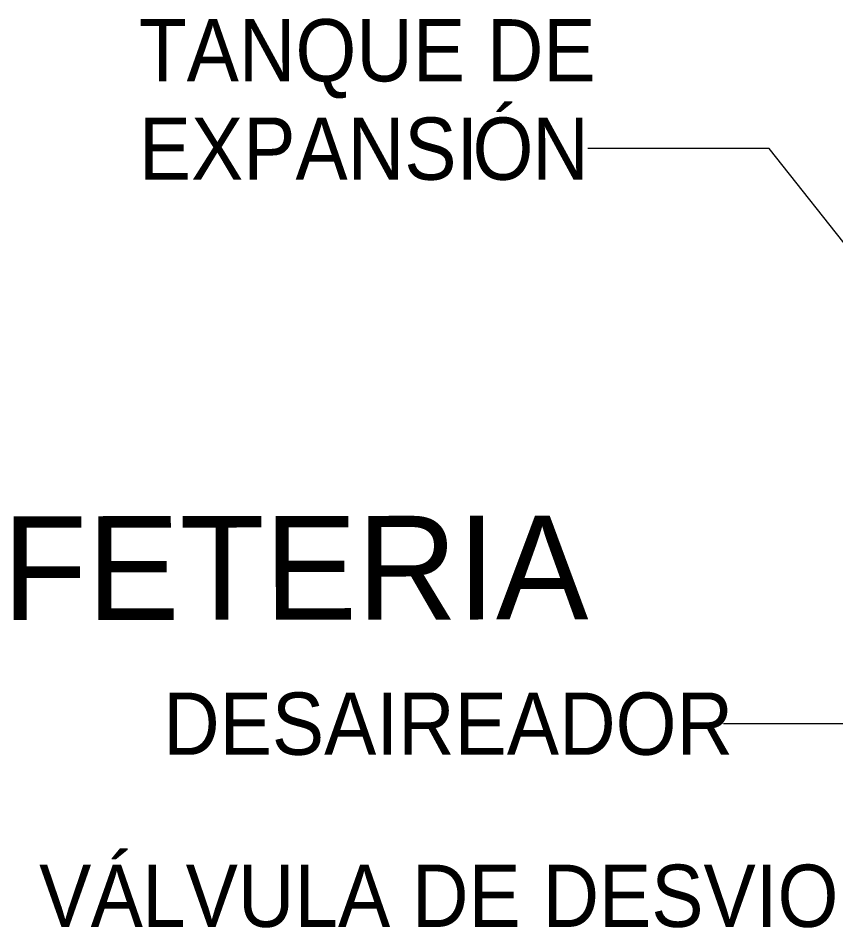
# Model space of a CAD drawing. Header units: metres. Extents: x 31.9 to 125.9, y -29 to 44.
# Drawn here: x 68.789 to 71.152, y -6.089 to -3.459 of the extents above; entities that cross this region are included whole.
import ezdxf

# ---------------------------------------------------------------- set-up
doc = ezdxf.new("R2010")
doc.units = ezdxf.units.M
doc.layers.add('ARQ', color=8, linetype='Continuous', lineweight=0)
doc.layers.add('G-ANNO-TEXT', color=7, linetype='Continuous', lineweight=9)
doc.styles.add('SansSerif', font='SANSS__.TTF', dxfattribs={"width": 0.9, "height": 0.18})

# ---------------------------------------------------------------- blocks, each defined once
blk = doc.blocks.new('PISO 9')
at = {"layer": 'ARQ'}
blk.add_text('CAFETERIA', height=0.3, rotation=0.0669, dxfattribs=at).set_placement((346.8206, -2847.3819))

msp = doc.modelspace()

# ---------------------------------------------------------------- linework, layer by layer
at = {"layer": 'G-ANNO-TEXT'}
for p, q in [((70.4417, -3.8365), (70.4354, -3.8365)), ((70.9596, -3.8365), (70.4417, -3.8365)), ((71.7237, -4.8038), (70.9596, -3.8365)), ((70.8733, -5.4989), (70.8271, -5.4989)), ((71.651, -5.4989), (70.8733, -5.4989))]:
    msp.add_line(p, q, dxfattribs=at)

# ---------------------------------------------------------------- block references
at = {"layer": 'ARQ', "linetype": 'Continuous'}
msp.add_blockref('PISO 9', (-278.6348, 2842.1819), dxfattribs=at)

# ---------------------------------------------------------------- texts
at = {"layer": 'G-ANNO-TEXT', "char_height": 0.18, "attachment_point": 1, "style": 'SansSerif'}
for s, insert, width in [('TANQUE DE', (69.1376, -3.4621), 1.572911), ('Ó', (70.102, -3.7465), 0.20924), ('EXPANSI', (69.1376, -3.7465), 1.16886), ('N', (70.2746, -3.7465), 0.19481), ('DESAIREADOR', (69.2078, -5.4089), 1.962531), ('Á', (68.9984, -5.9065), 0.18038), ('V', (68.8495, -5.9065), 0.18038), ('LVULA DE DESVIO ', (69.1472, -5.9065), 2.467594)]:
    msp.add_mtext(s, dxfattribs=dict(at, insert=insert, width=width))

doc.saveas('drawing.dxf')
